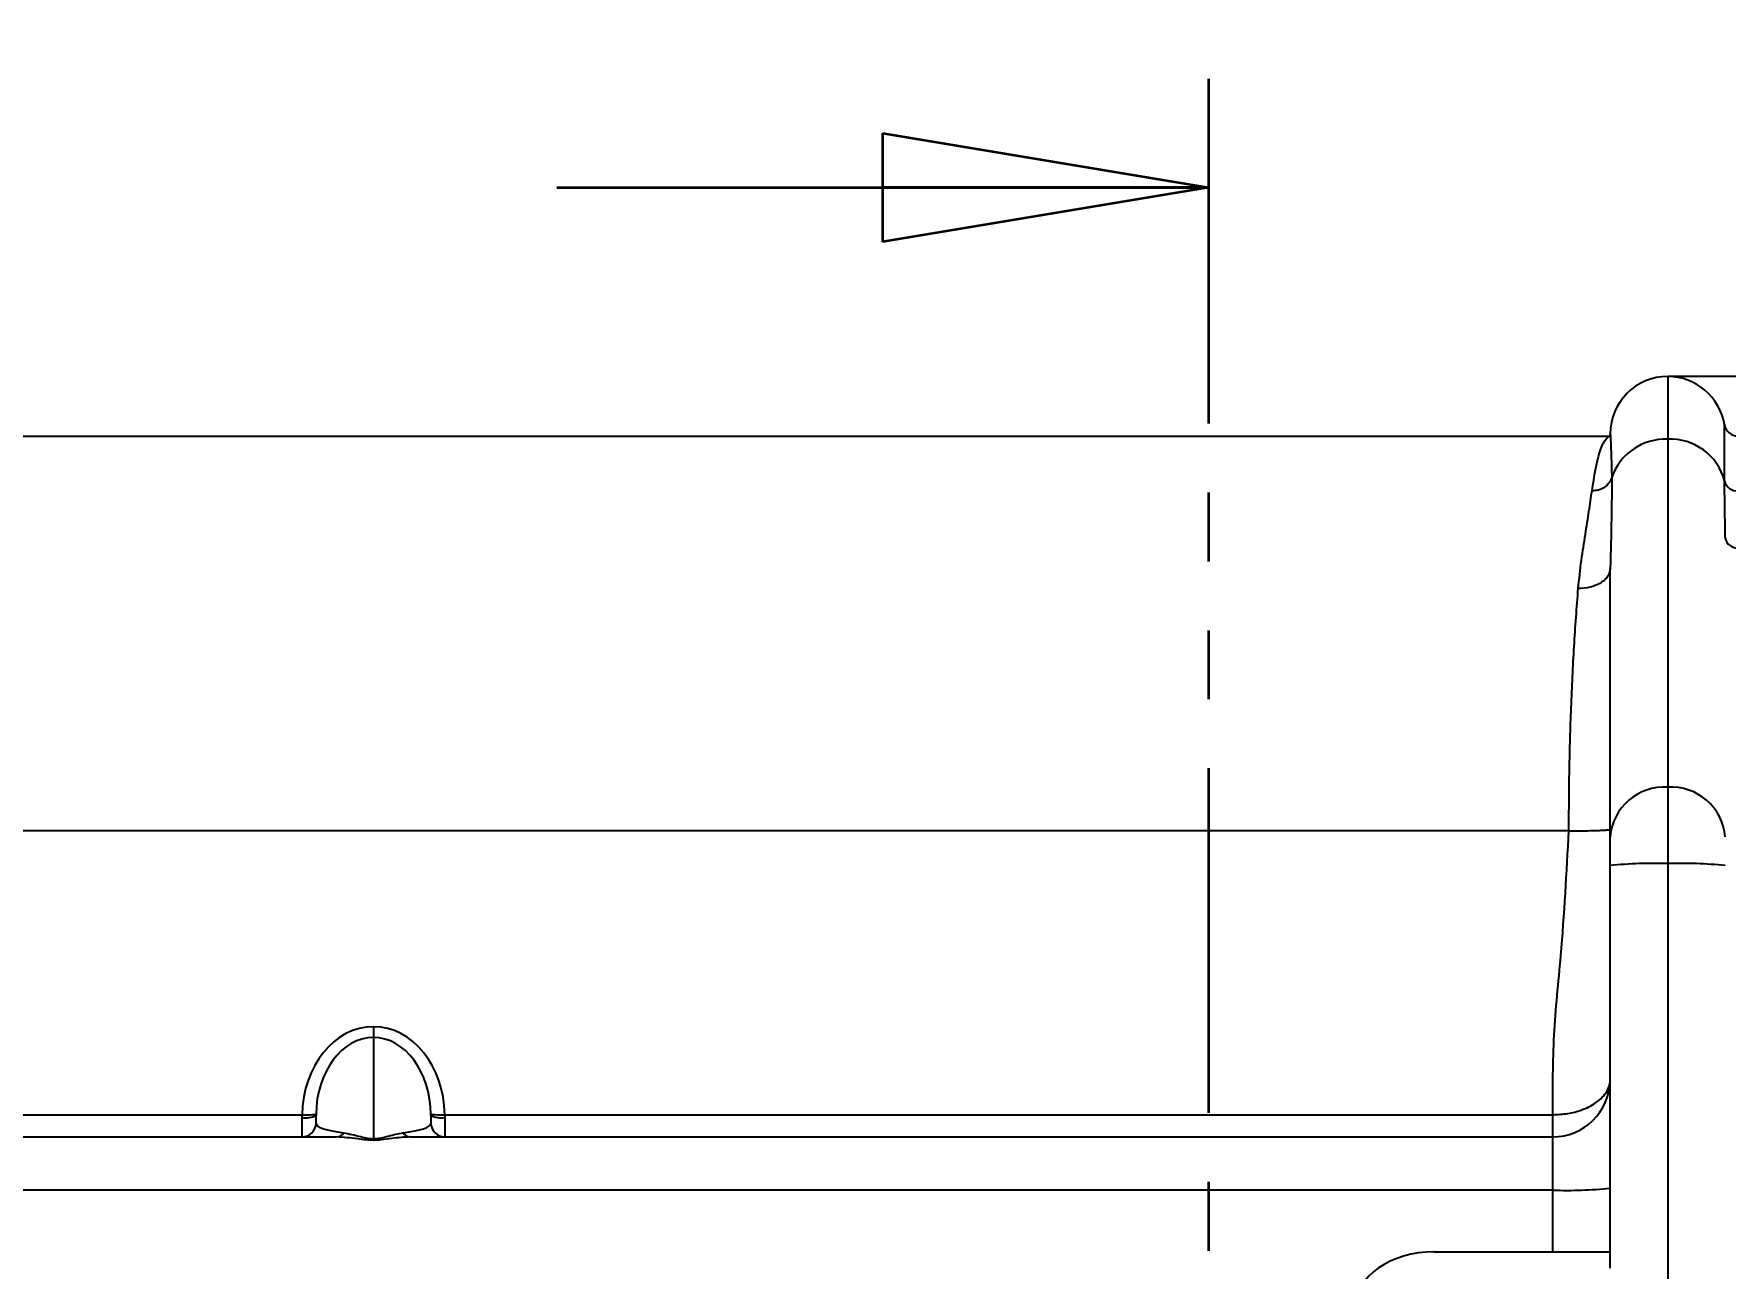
# Model space of a CAD drawing. Header units: millimetres. Extents: x 12 to 854, y 4 to 555.
# Drawn here: x 217.26 to 248.4, y 280.16 to 302.9 of the extents above; entities that cross this region are included whole.
import ezdxf

# ---------------------------------------------------------------- set-up
doc = ezdxf.new("R2010")
doc.units = ezdxf.units.MM
doc.linetypes.add('CENTER', pattern=[10.16, 6.35, -1.27, 1.27, -1.27])
doc.linetypes.add('PHANTOM', pattern=[12.7, 6.35, -1.27, 1.27, -1.27, 1.27, -1.27])
doc.layers.add('DEFAULT_1', color=7, linetype='CENTER')
doc.styles.add('SLDTEXTSTYLE2', font='TXT', dxfattribs={"width": 0.75})
doc.dimstyles.new('SLDDIMSTYLE0', dxfattribs={"dimtxt": 6.614583, "dimasz": 3.556, "dimexe": 0, "dimexo": 0.0625, "dimgap": 1.653646, "dimtad": 1, "dimdec": 0, "dimlfac": 3, "dimrnd": 1e-09, "dimzin": 12, "dimdsep": 46, "dimtxsty": 'SLDTEXTSTYLE2', "dimblk1": 'CLOSED', "dimblk2": 'CLOSED', "dimsah": 1, "dimcen": 0.09, "dimadec": 0, "dimazin": 3, "dimtfac": 1, "dimtdec": 0, "dimtofl": 0, "dimtmove": 0, "dimatfit": 3, "dimldrblk": 'CLOSED', "dimfxl": 1, "dimfrac": 2, "dimtolj": 1, "dimtzin": 12, "dimarcsym": 0})

# ---------------------------------------------------------------- blocks, each defined once
blk = doc.blocks.new('_Closed')
at = {"color": 0, "linetype": 'ByBlock', "lineweight": -2}
for p, q in [((-1, 0.166667), (0, 0)), ((-1, 0.166667), (-1, -0.166667)), ((0, 0), (-1, -0.166667)), ((0, 0), (-1, 0))]:
    blk.add_line(p, q, dxfattribs=at)
blk = doc.blocks.new('_D')
at = {"layer": 'DEFAULT_1'}
for p, q in [((196.6, 336.443), (194.588, 336.443)), ((194.588, 336.443), (194.588, 325.933)), ((213.7, 336.443), (215.712, 336.443)), ((215.712, 336.443), (215.712, 325.933)), ((194.588, 325.933), (196.6, 325.933)), ((215.712, 325.933), (213.7, 325.933)), ((117.805, 279.346), (117.805, 325.592)), ((284.344, 279.346), (284.344, 325.592)), ((117.805, 324.592), (284.344, 324.592))]:
    blk.add_line(p, q, dxfattribs=at)
at = {"layer": 'DEFAULT_1', "xscale": 3.556, "yscale": 3.556, "rotation": 180}
blk.add_blockref('_Closed', (117.805, 324.592, -2.982), dxfattribs=at)
at = {"layer": 'DEFAULT_1', "xscale": 3.556, "yscale": 3.556}
blk.add_blockref('_Closed', (284.344, 324.592, -2.982), dxfattribs=at)
at = {"layer": 'DEFAULT_1', "char_height": 6.6146, "attachment_point": 1, "style": 'SLDTEXTSTYLE2'}
for s, insert in [('500', (197.819, 346.311)), ('19.7', (196.6, 334.46))]:
    blk.add_mtext(s, dxfattribs=dict(at, insert=insert))

msp = doc.modelspace()

# ---------------------------------------------------------------- linework, layer by layer
at = {"color": 7, "linetype": 'PHANTOM', "lineweight": 35}
msp.add_line((238.886, 302.073), (238.886, 226.102), dxfattribs=at)
at = {"color": 7, "linetype": 'Continuous', "lineweight": 35}
msp.add_line((226.886, 300.073), (238.886, 300.073), dxfattribs=at)
at = {"color": 7, "linetype": 'Continuous', "lineweight": 25}
for p, q in [((247.345, 296.592), (247.345, 295.435)), ((262.162, 296.592), (247.345, 296.592)), ((248.389, 294.666), (248.389, 295.704)), ((155.875, 295.491), (246.274, 295.491)), ((246.244, 295.479), (246.266, 295.485)), ((246.287, 295.521), (246.287, 295.533)), ((247.345, 295.435), (247.345, 289.022)), ((246.287, 288.105), (246.287, 293.053)), ((247.345, 289.022), (247.345, 287.614)), ((245.525, 288.219), (156.625, 288.219)), ((246.287, 287.577), (246.287, 288.105)), ((246.287, 280.16), (246.287, 287.577)), ((247.345, 287.614), (247.345, 278.346)), ((223.511, 284.611), (223.511, 284.412)), ((223.511, 284.412), (223.511, 282.546)), ((202.387, 282.988), (222.199, 282.988)), ((222.199, 282.937), (222.199, 282.988)), ((222.199, 282.579), (222.199, 282.937)), ((222.453, 282.994), (222.453, 282.976)), ((222.453, 282.833), (222.453, 282.976)), ((224.57, 282.976), (224.569, 282.994)), ((224.57, 282.976), (224.57, 282.833)), ((224.823, 282.988), (245.228, 282.988)), ((224.823, 282.988), (224.824, 282.937)), ((224.824, 282.937), (224.824, 282.579)), ((245.228, 282.579), (245.228, 282.988)), ((201.752, 282.579), (222.833, 282.579)), ((223.511, 282.546), (223.511, 282.516)), ((224.189, 282.579), (245.228, 282.579)), ((245.228, 281.599), (245.228, 282.579)), ((245.228, 281.599), (156.921, 281.599)), ((245.228, 280.463), (245.228, 281.599)), ((243.049, 280.463), (246.287, 280.463))]:
    msp.add_line(p, q, dxfattribs=at)
for centre, radius, start, end in [((247.345, 295.533), 1.058, 90, 180), ((247.345, 295.533), 1.058, 9.2818, 90), ((248.64, 295.745), 0.254, 189.2818, 270), ((247.299, 294.397), 1.038, 87.4591, 161.2746), ((247.397, 294.411), 1.025, 14.3846, 92.9107), ((248.628, 294.727), 0.246, 194.3846, 272.9107), ((248.627, 293.658), 0.228, 190.428, 277.5584), ((247.279, 288.029), 0.995, 86.1887, 175.5981), ((247.411, 288.029), 0.995, 4.4019, 93.8113), ((247.081, 280.005), 7.614, 88.0109, 95.9867), ((247.609, 280.005), 7.614, 84.0133, 91.9891), ((245.228, 283.638), 1.058, 270, 358.7242), ((222.279, 284.842), 1.855, 267.5182, 275.3696), ((222.261, 283.376), 0.444, 261.9709, 295.6435), ((222.199, 282.833), 0.254, 270, 0), ((224.743, 284.842), 1.855, 264.6304, 272.4818), ((224.762, 283.376), 0.444, 244.3565, 278.0291), ((224.824, 282.833), 0.254, 180, 270), ((222.826, 282.744), 0.164, 272.5814, 327.4924), ((224.197, 282.744), 0.164, 212.5076, 267.4186), ((245.492, 289.208), 7.614, 268.0109, 275.9867)]:
    msp.add_arc(centre, radius, start, end, dxfattribs=at)
for centre, major_axis, ratio, start_param, end_param in [((223.511, 282.968), (0, 1.642), 0.799024, 0, 1.558959), ((223.511, 282.977), (0, 1.434), 0.737834, 0, 1.558959), ((223.511, 282.968), (0, 1.642), 0.799024, 4.724227, 6.283185), ((223.511, 282.977), (0, 1.434), 0.737834, 4.724227, 6.283185), ((223.511, 282.833), (1.058, 0), 0.196574, 3.141593, 4.169557), ((223.511, 282.833), (1.058, 0), 0.196574, 5.255221, 6.283185), ((243.086, 279.404), (1.497, -0.052), 0.706247, 1.620082, 3.155972)]:
    msp.add_ellipse(centre, major_axis=major_axis, ratio=ratio, start_param=start_param, end_param=end_param, dxfattribs=at)
for points, knots in [([(245.951, 294.481), (245.994, 294.749), (246.079, 295.276), (246.189, 295.412), (246.244, 295.479)], [0, 0, 0, 0, 0.50646, 1, 1, 1, 1]), ([(246.287, 295.521), (246.286, 295.516), (246.285, 295.508), (246.28, 295.498), (246.274, 295.491), (246.268, 295.485), (246.258, 295.48), (246.249, 295.479), (246.244, 295.479)], [0, 0, 0, 0, 0.2394691, 0.3683735, 0.5000107, 0.6316463, 0.7605462, 1, 1, 1, 1]), ([(246.287, 295.521), (246.287, 295.522), (246.288, 295.523), (246.295, 295.387), (246.304, 295.141), (246.312, 294.87), (246.315, 294.731)], [0, 0, 0, 0, 0.226475, 0.468599, 0.726434, 1, 1, 1, 1]), ([(246.315, 294.731), (246.302, 294.697), (246.275, 294.628), (246.187, 294.547), (246.075, 294.492), (245.992, 294.485), (245.951, 294.481)], [0, 0, 0, 0, 0.242887, 0.5, 0.757113, 1, 1, 1, 1]), ([(246.315, 294.731), (246.314, 294.488), (246.312, 294.003), (246.295, 293.369), (246.287, 293.053)], [0, 0, 0, 0, 0.499794, 1, 1, 1, 1]), ([(248.403, 293.616), (248.403, 293.679), (248.401, 294.071), (248.394, 294.394), (248.389, 294.666)], [0, 0, 0, 0, 0.16013, 1, 1, 1, 1]), ([(245.697, 292.683), (245.715, 292.86), (245.752, 293.213), (245.83, 293.686), (245.898, 294.118), (245.933, 294.36), (245.951, 294.481)], [0, 0, 0, 0, 0.249854, 0.500147, 0.750272, 1, 1, 1, 1]), ([(246.287, 293.053), (246.279, 293.006), (246.267, 292.934), (246.193, 292.848), (246.117, 292.789), (246.023, 292.741), (245.885, 292.695), (245.771, 292.688), (245.697, 292.683)], [0, 0, 0, 0, 0.239455, 0.368358, 0.499997, 0.631637, 0.760541, 1, 1, 1, 1]), ([(245.525, 288.219), (245.527, 288.595), (245.531, 289.366), (245.566, 290.511), (245.619, 291.651), (245.67, 292.334), (245.697, 292.683)], [0, 0, 0, 0, 0.2333053, 0.4776969, 0.7332423, 1, 1, 1, 1]), ([(245.228, 282.988), (245.228, 283.477), (245.228, 284.456), (245.418, 286.194), (245.484, 287.451), (245.525, 288.219)], [0, 0, 0, 0, 0.279509, 0.559944, 1, 1, 1, 1]), ([(245.525, 288.219), (245.62, 288.219), (245.768, 288.22), (245.945, 288.223), (246.067, 288.226), (246.166, 288.231), (246.261, 288.237), (246.276, 288.242), (246.287, 288.245)], [0, 0, 0, 0, 0.239457, 0.368361, 0.5, 0.631639, 0.760543, 1, 1, 1, 1]), ([(223.511, 282.516), (223.467, 282.517), (223.367, 282.521), (223.129, 282.559), (222.959, 282.571), (222.833, 282.579)], [0, 0, 0, 0, 0.168032, 0.387067, 1, 1, 1, 1]), ([(222.965, 282.655), (223.063, 282.635), (223.194, 282.608), (223.384, 282.557), (223.468, 282.546), (223.504, 282.546), (223.511, 282.546)], [0, 0, 0, 0, 0.638342, 0.849511, 0.969987, 1, 1, 1, 1]), ([(223.511, 282.546), (223.541, 282.547), (223.579, 282.549), (223.675, 282.565), (223.841, 282.613), (223.971, 282.638), (224.058, 282.655)], [0, 0, 0, 0, 0.125085, 0.158297, 0.4378, 1, 1, 1, 1]), ([(224.189, 282.579), (224.079, 282.573), (223.911, 282.563), (223.677, 282.522), (223.557, 282.517), (223.511, 282.516)], [0, 0, 0, 0, 0.537256, 0.82345, 1, 1, 1, 1])]:
    msp.add_open_spline(points, degree=3, knots=knots, dxfattribs=at)
at = {"color": 8, "linetype": 'Continuous', "lineweight": 25}
msp.add_open_spline([(245.228, 282.988), (245.323, 282.992), (245.509, 283.001), (245.787, 283.076), (246.057, 283.211), (246.217, 283.381), (246.265, 283.502), (246.279, 283.559), (246.282, 283.576), (246.284, 283.593)], degree=3, knots=[0, 0, 0, 0, 0.166191, 0.325968, 0.536887, 0.809069, 0.942478, 0.944215, 1, 1, 1, 1], dxfattribs=at)

# ---------------------------------------------------------------- block references
at = {"color": 7, "linetype": 'Continuous', "lineweight": 35, "xscale": 6, "yscale": 6}
msp.add_blockref('_Closed', (238.886, 300.073), dxfattribs=at)

# ---------------------------------------------------------------- dimensions: what is measured, and where the dimension line sits
at = {"layer": 'DEFAULT_1'}
dim = msp.add_linear_dim(base=(284.344, 324.592), p1=(117.805, 278.346), p2=(284.344, 278.346), dimstyle='SLDDIMSTYLE0', dxfattribs=at)
dim.commit()
dim.dimension.update_dxf_attribs({"geometry": '_D', "text_midpoint": (205.15, 324.592), "dimtype": 160})

doc.saveas('drawing.dxf')
